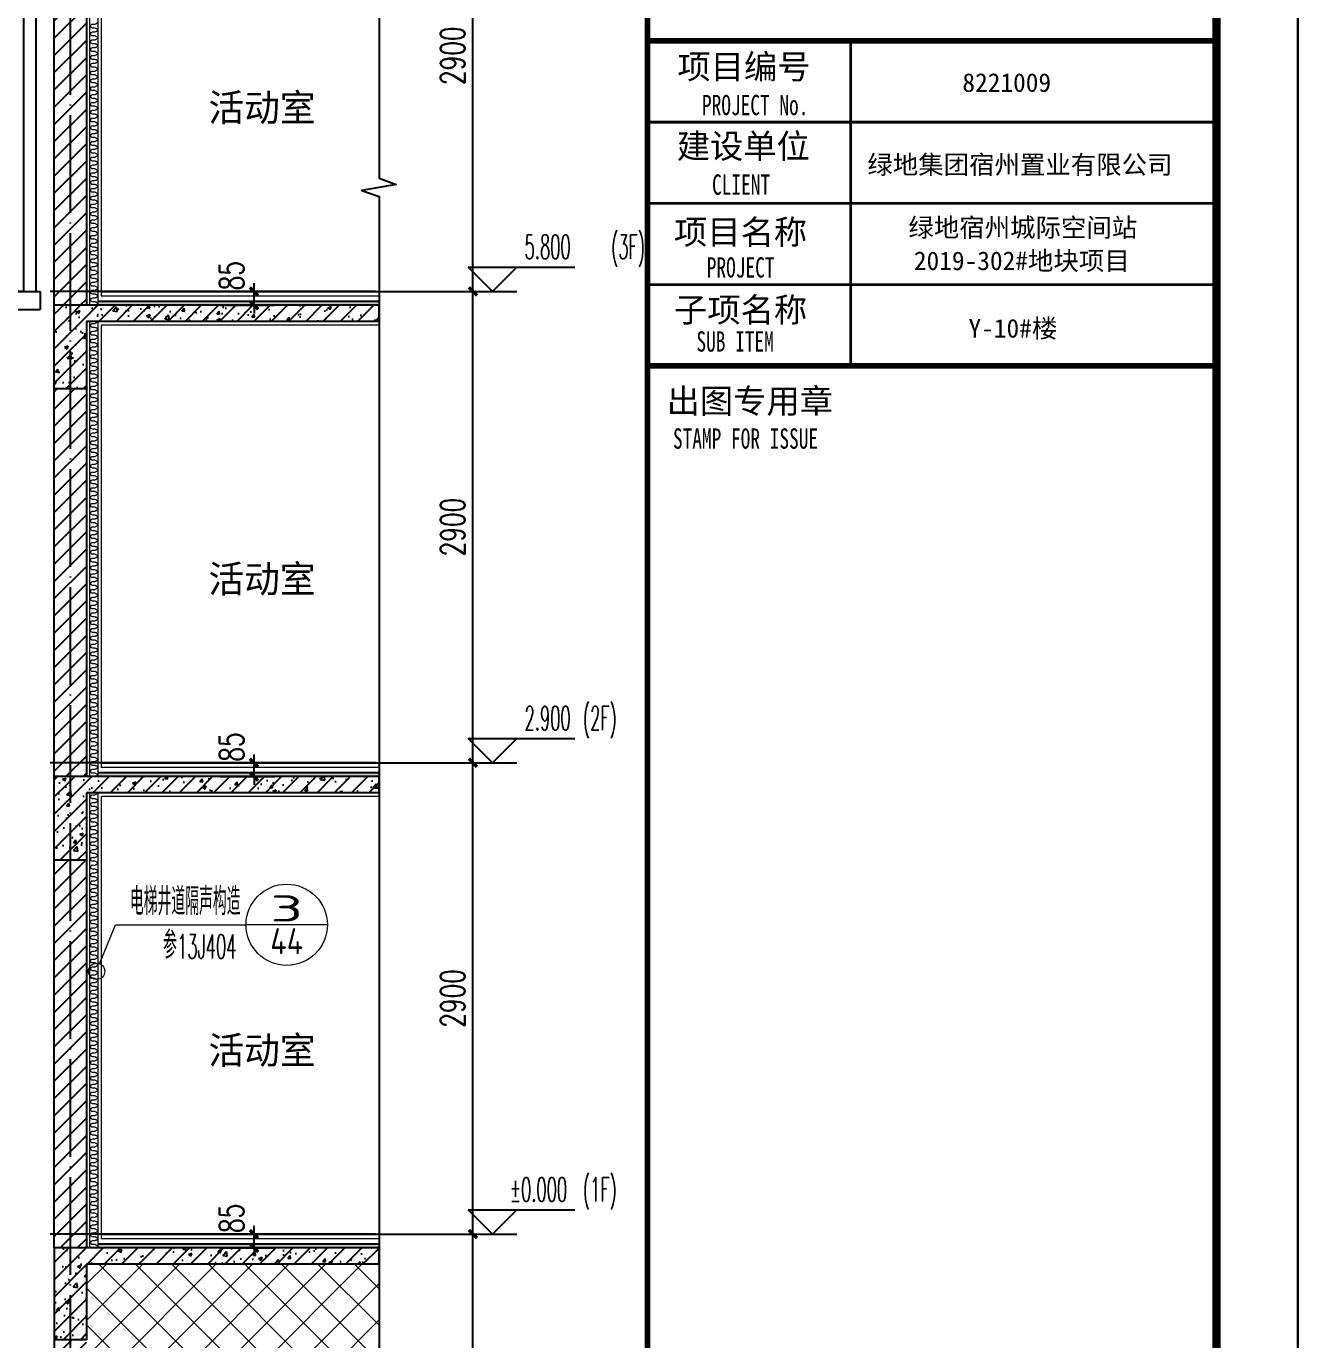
# Model space of a CAD drawing. Extents: x 393367 to 3005760, y 4998 to 826018.
# Drawn here: x 2832981 to 2840803, y 528020 to 536102 of the extents above; entities that cross this region are included whole.
import ezdxf
from ezdxf.enums import TextEntityAlignment as Align

# ---------------------------------------------------------------- set-up
doc = ezdxf.new("R2010")
doc.units = 0
doc.header["$LTSCALE"] = 1000
doc.linetypes.add('DOTE', pattern=[2.42, 2, -0.2, 0.02, -0.2])
doc.layers.get('0').update_dxf_attribs({"linetype": 'CONTINUOUS'})
doc.layers.get('Defpoints').update_dxf_attribs({"linetype": 'CONTINUOUS'})
for name, color, linetype in [('-TK', 7, 'CONTINUOUS'), ('DIM_ELEV', 3, 'CONTINUOUS'), ('DIM_SYMB', 3, 'CONTINUOUS'), ('DOTE', 8, 'DOTE'), ('PUB_DIM', 3, 'CONTINUOUS'), ('PUB_HATCH', 8, 'CONTINUOUS'), ('PUB_TEXT', 7, 'CONTINUOUS'), ('WALL', 130, 'CONTINUOUS'), ('图框', 7, 'CONTINUOUS'), ('图签文字', 4, 'CONTINUOUS'), ('看线', 251, 'CONTINUOUS'), ('立面-看线', 251, 'CONTINUOUS'), ('设备', 253, 'CONTINUOUS')]:
    doc.layers.add(name, color=color, linetype=linetype)
for name, color, linetype, lineweight in [('DIM_IDEN', 3, 'CONTINUOUS', 15), ('内粉刷', 37, 'CONTINUOUS', 9), ('图签', 147, 'CONTINUOUS', 18), ('填充', 251, 'CONTINUOUS', 5)]:
    doc.layers.add(name, color=color, linetype=linetype, lineweight=lineweight)
doc.layers.add('yichutu', color=7, linetype='CONTINUOUS', true_color=0xffffff, plot=False)
doc.styles.add('_TCH_DIM', font='simplex.shx', dxfattribs={"width": 0.65, "bigfont": 'gbcbig.shx'})
doc.styles.add('_TCH_DIM_T3', font='SIMPLEX', dxfattribs={"width": 0.705882, "bigfont": 'GBCBIG'})
doc.styles.add('STANDARD_T3', font='gbenor.shx', dxfattribs={"bigfont": 'gbcbig.shx'})
doc.styles.add('宋体', font='', dxfattribs={"height": 50})
doc.styles.add('建筑图签-1', font='simhei.ttf', dxfattribs={"width": 0.7})
doc.styles.get('宋体').set_extended_font_data('SimSun')
doc.dimstyles.new('_TCH_ARCH&&50', dxfattribs={"dimtxt": 148.75, "dimasz": 50, "dimexe": 125, "dimexo": 150, "dimgap": 50, "dimtad": 1, "dimdec": 0, "dimzin": 0, "dimdsep": 46, "dimtxsty": '_TCH_DIM_T3', "dimblk": 'ARCHTICK', "dimcen": 0.09, "dimclrt": 4, "dimazin": 2, "dimtfac": 1, "dimtdec": 0, "dimtix": 1, "dimtmove": 2, "dimatfit": 3, "dimfxl": 1, "dimtolj": 1, "dimtzin": 0, "dimarcsym": 0})
pattern_1 = [(45, (2420988.06, 621152.625), (-53.03303, 53.03303), [])]
pattern_2 = [(45, (2420988.06, 621098.77), (-53.033009, 53.033009), []), (50, (2420988.06, 621098.77), (215.178055, -18.82564), [22.5, -247.5]), (355, (2420988.06, 621098.77), (-41.6254, 225.65764), [18, -198]), (100.4514, (2421006, 621097.2), (173.55281, 206.83186), [19.12206, -210.34263]), (46.1842, (2420988.06, 621158.77), (320.17231, -49.6557), [33.75, -371.25]), (96.6356, (2421014.74, 621154.63), (280.39881, 292.23536), [28.68309, -315.5139]), (351.1842, (2420988.06, 621158.77), (280.39858, 292.23558), [27, -297]), (21, (2421018.06, 621143.77), (179.072116, -120.78567), [22.5, -247.5]), (326, (2421018.06, 621143.77), (72.9946, 217.54501), [18, -198]), (71.4514, (2421032.98, 621133.7), (252.06679, 96.75915), [19.12206, -210.34263]), (37.5, (2420988.06, 621098.77), (3.647957, 99.868156), [0, -195.6, 0, -201, 0, -198.75]), (7.5, (2420988.06, 621098.77), (78.92086, 118.323514), [0, -114.6, 0, -191.1, 0, -75.75]), (327.5, (2420921.16, 621098.77), (160.146731, -6.766462), [0, -75, 0, -234, 0, -310.5]), (317.5, (2420891.16, 621098.77), (174.95585, 30.031495), [0, -97.5, 0, -155.4, 0, -220.5])]

# ---------------------------------------------------------------- blocks, each defined once
blk = doc.blocks.new('A1')
blk.add_lwpolyline([(0, 59400), (0, 0), (84100, 0), (84100, 59400)], close=True)
at = {"const_width": 100}
blk.add_lwpolyline([(2500, 58400), (2500, 1000), (83100, 1000), (83100, 58400)], close=True, dxfattribs=at)
at = {"layer": '图框'}
for points, const_width in [([(76100, 1000), (76100, 58400)], 70), ([(76100, 36100), (83100, 36100)], 70), ([(76100, 36100), (83100, 36100)], 70), ([(78600, 32100), (78600, 36100)], 35), ([(76100, 35100), (83100, 35100)], 35), ([(76100, 34100), (83100, 34100)], 35), ([(76100, 33100), (83100, 33100)], 35), ([(83100, 32100), (76100, 32100)], 70)]:
    blk.add_lwpolyline(points, dxfattribs=dict(at, const_width=const_width))
at = {"layer": '图签', "color": 2, "style": '宋体'}
for s, height, p in [('8221009', 229.3, (79974, 35472)), ('绿地集团宿州置业有限公司', 229.34, (78805, 34462)), ('绿地宿州城际空间站', 229.3, (79310, 33688)), ('2019-302#地块项目', 229.34, (79377, 33279)), ('Y-10#楼', 229.3, (80049, 32448))]:
    blk.add_text(s, height=height, dxfattribs=at).set_placement(p)
at = {"layer": '图签文字', "color": 7, "style": '建筑图签-1'}
for s, p in [('项目编号', (76468, 35632)), ('建设单位', (76460, 34655)), ('项目名称', (76427, 33597)), ('子项名称', (76427, 32640)), ('出图专用章', (76336, 31518))]:
    blk.add_text(s, height=300, dxfattribs=at).set_placement(p)
at = {"layer": '图签文字', "style": '建筑图签-1', "width": 0.7}
for s, p in [('PROJECT No.', (76770, 35185, -1799)), ('CLIENT', (76894, 34206)), ('PROJECT', (76829, 33187)), ('SUB ITEM', (76702, 32276)), ('STAMP FOR ISSUE', (76413, 31081))]:
    blk.add_text(s, height=250, dxfattribs=at).set_placement(p)
blk = doc.blocks.new('$LinePat$保温层')
at = {"color": 0}
for p, q in [((24, -24), (24, -56)), ((72, -56), (72, -24))]:
    blk.add_line(p, q, dxfattribs=at)
for centre, start, end in [((96, -24), 90, 180), ((0, -24), 0, 90), ((48, -56), 180, 0)]:
    blk.add_arc(centre, 24, start, end, dxfattribs=at)
blk = doc.blocks.new('A$C3EC504A2')
at = {"layer": '设备', "color": 206}
for p, q in [((143.4, 1764), (-143.4, 1764)), ((-91.6, 1764), (-91.6, -1418.3)), ((82.9, 1764), (82.9, -1418.3)), ((82.9, 1764), (82.9, 1570.1)), ((-172.5, 1734.9), (-143, 1734.9)), ((-133, 1724.9), (-133, 1609.2)), ((132.9, 1724.9), (132.9, 1609.2)), ((172.5, 1734.9), (142.9, 1734.9)), ((-91.6, 1570.1), (-242.2, 1570.1)), ((-213.1, 1599.2), (-143, 1599.2)), ((242.2, 1570.1), (82.9, 1570.1)), ((213.1, 1599.2), (142.9, 1599.2)), ((-952.1, 1158.1), (-868.8, 1158.1)), ((-175, -1204.9), (-175, -869.8)), ((175, -1204.9), (175, -869.8)), ((300, -1037.9), (-300, -1037.9)), ((-959.6, -1298), (834.8, -1298)), ((-959.6, -1298), (-959.6, -1418.3)), ((834.8, -1298), (834.8, -1418.3)), ((-959.6, -1418.3), (834.8, -1418.3)), ((143.4, -1462), (-143.4, -1462)), ((-141.6, -1418.3), (-141.6, -1462)), ((-91.6, -1462), (-91.6, -1585.7)), ((82.9, -1462), (82.9, -1585.7)), ((132.9, -1418.3), (132.9, -1462)), ((-213.1, -1556.6), (-143, -1556.6)), ((-172.5, -1491.1), (-143, -1491.1)), ((-133, -1501.1), (-133, -1546.6)), ((132.9, -1501.1), (132.9, -1546.6)), ((172.5, -1491.1), (142.9, -1491.1)), ((213.1, -1556.6), (142.9, -1556.6)), ((242.2, -1585.7), (-242.2, -1585.7))]:
    blk.add_line(p, q, dxfattribs=at)
for points in [[(722.6, 1363.4), (722.6, 1158.1), (-868.8, 1158.1), (-868.8, 1363.4)], [(722.6, 1158.1), (722.6, -1298), (-959.6, -1298), (-959.6, 1158.1)]]:
    blk.add_lwpolyline(points, close=True, dxfattribs=at)
for points in [[(-959.6, 1158.1), (-892.8, 1158.1), (-892.8, -1298)], [(722.6, 1158.1), (805.8, 1158.1), (805.8, -1298)]]:
    blk.add_lwpolyline(points, dxfattribs=at)
for centre, radius, start, end in [((-143.4, 1734.9), 29.1, 90.00001, 180.00001), ((143.4, 1734.9), 29.1, 0.00001, 90.00001), ((-143, 1724.9), 10, 0.00001, 90.00001), ((142.9, 1724.9), 10, 90.00001, 180.00001), ((-213.1, 1570.1), 29.1, 90.00001, 180.00001), ((-143, 1609.2), 10, 270.00001, 0.00001), ((142.9, 1609.2), 10, 180.00001, 270.00001), ((213.1, 1570.1), 29.1, 0.00001, 90.00001), ((-143.4, -1491.1), 29.1, 90.00001, 180.00001), ((143.4, -1491.1), 29.1, 0.00001, 90.00001), ((-213.1, -1585.7), 29.1, 90.00001, 180.00001), ((-143, -1501.1), 10, 0.00001, 90.00001), ((-143, -1546.6), 10, 270.00001, 0.00001), ((142.9, -1501.1), 10, 90.00001, 180.00001), ((142.9, -1546.6), 10, 180.00001, 270.00001), ((213.1, -1585.7), 29.1, 0.00001, 90.00001)]:
    blk.add_arc(centre, radius, start, end, dxfattribs=at)
blk = doc.blocks.new('VCXVCVFCVFC')
at = {"layer": 'PUB_HATCH'}
h = blk.add_hatch(dxfattribs=at)
h.set_pattern_fill('普通砖', color=256, scale=30, style=0)
h.set_pattern_definition([(45, (0, 53.85), (-53.03303, 53.03303), [])])
h.paths.add_polyline_path([(1087359.6, 25480.1), (1087159.6, 25480.1), (1087159.6, 23095.1), (1087359.6, 23095.1)])
at = {"layer": 'WALL'}
for p, q in [((1087159.6, 25480.1), (1087159.6, 23095.1)), ((1087359.6, 25480.1), (1087359.6, 23095.1)), ((1087359.6, 23095.1), (1087159.6, 23095.1))]:
    blk.add_line(p, q, dxfattribs=at)
at = {"layer": '内粉刷'}
for p, q in [((1087380.6, 23095.2), (1087380.6, 25895.1)), ((1087430.6, 25895.1), (1087430.6, 23095.2))]:
    blk.add_line(p, q, dxfattribs=at)
blk.add_lwpolyline([(1087450.6, 25875.1), (1087450.6, 23150.1)], dxfattribs=at)
at = {"layer": '填充', "color": 252, "xscale": -0.5013020832264923, "yscale": 0.499999999874268, "zscale": 0.4999999998742679, "rotation": 269.9999999995265}
for p in [(1087425.6, 24788.2), (1087425.6, 24740.1), (1087425.6, 24692), (1087425.6, 24643.9), (1087425.6, 24595.7), (1087425.6, 24547.6), (1087425.6, 24499.5), (1087425.6, 24451.4), (1087425.6, 24403.2), (1087425.6, 24355.1), (1087425.6, 24307), (1087425.6, 24258.9), (1087425.6, 24210.7), (1087425.6, 24162.6), (1087425.6, 24114.5), (1087425.6, 24066.4), (1087425.6, 24018.2), (1087425.6, 23970.1), (1087425.6, 23922), (1087425.6, 23873.9), (1087425.6, 23825.7), (1087425.6, 23777.6), (1087425.6, 23729.5), (1087425.6, 23681.4), (1087425.6, 23633.2), (1087425.6, 23585.1), (1087425.6, 23537), (1087425.6, 23488.9), (1087425.6, 23440.7), (1087425.6, 23392.6), (1087425.6, 23344.5), (1087425.6, 23296.4), (1087425.6, 23248.2), (1087425.6, 23200.1), (1087425.6, 23152), (1087425.6, 23103.9)]:
    blk.add_blockref('$LinePat$保温层', p, dxfattribs=at)
blk = doc.blocks.new('_ArchTick')
at = {"color": 0, "linetype": 'ByBlock', "const_width": 0.4}
blk.add_lwpolyline([(-0.5, -0.5), (0.5, 0.5)], dxfattribs=at)
blk = doc.blocks.new('*D2363')
at = {"layer": 'Defpoints', "color": 0, "transparency": 16777216}
for p in [(2834023.8, 528670.3), (2834382.2, 528670.3), (2834023.8, 528585.4)]:
    blk.add_point(p, dxfattribs=at)
at = {"layer": 'PUB_DIM', "color": 0, "lineweight": -2, "transparency": 16777216}
for p, q in [((2834382.2, 528670.3), (2834382.2, 528720.3)), ((2834173.8, 528670.3), (2834507.2, 528670.3)), ((2834382.2, 528585.4), (2834382.2, 528670.3)), ((2834173.8, 528585.4), (2834507.2, 528585.4)), ((2834382.2, 528585.4), (2834382.2, 528535.4))]:
    blk.add_line(p, q, dxfattribs=at)
at = {"layer": 'PUB_DIM', "color": 0, "lineweight": -2, "transparency": 16777216, "xscale": 50, "yscale": 50, "zscale": 50}
for p, rotation in [((2834382.2, 528670.3), 270), ((2834382.2, 528585.4), 90)]:
    blk.add_blockref('_ArchTick', p, dxfattribs=dict(at, rotation=rotation))
at = {"layer": 'PUB_DIM', "color": 4, "transparency": 16777216, "insert": (2834244.7, 528767), "char_height": 148.75, "attachment_point": 5, "rotation": 90, "style": '_TCH_DIM_T3'}
blk.add_mtext('\\A1;85', dxfattribs=at)
blk = doc.blocks.new('*D2364')
at = {"layer": 'Defpoints', "color": 0, "transparency": 16777216}
for p in [(2834023.8, 531570.3), (2834382.2, 531570.3), (2834023.8, 531485.4)]:
    blk.add_point(p, dxfattribs=at)
at = {"layer": 'PUB_DIM', "color": 0, "lineweight": -2, "transparency": 16777216}
for p, q in [((2834382.2, 531570.3), (2834382.2, 531620.3)), ((2834173.8, 531570.3), (2834507.2, 531570.3)), ((2834382.2, 531485.4), (2834382.2, 531570.3)), ((2834173.8, 531485.4), (2834507.2, 531485.4)), ((2834382.2, 531485.4), (2834382.2, 531435.4))]:
    blk.add_line(p, q, dxfattribs=at)
at = {"layer": 'PUB_DIM', "color": 0, "lineweight": -2, "transparency": 16777216, "xscale": 50, "yscale": 50, "zscale": 50}
for p, rotation in [((2834382.2, 531570.3), 270), ((2834382.2, 531485.4), 90)]:
    blk.add_blockref('_ArchTick', p, dxfattribs=dict(at, rotation=rotation))
at = {"layer": 'PUB_DIM', "color": 4, "transparency": 16777216, "insert": (2834244.7, 531667), "char_height": 148.75, "attachment_point": 5, "rotation": 90, "style": '_TCH_DIM_T3'}
blk.add_mtext('\\A1;85', dxfattribs=at)
blk = doc.blocks.new('*D2365')
at = {"layer": 'Defpoints', "color": 0, "transparency": 16777216}
for p in [(2834023.8, 534470.3), (2834382.2, 534470.3), (2834023.8, 534385.4)]:
    blk.add_point(p, dxfattribs=at)
at = {"layer": 'PUB_DIM', "color": 0, "lineweight": -2, "transparency": 16777216}
for p, q in [((2834382.2, 534470.3), (2834382.2, 534520.3)), ((2834173.8, 534470.3), (2834507.2, 534470.3)), ((2834382.2, 534385.4), (2834382.2, 534470.3)), ((2834173.8, 534385.4), (2834507.2, 534385.4)), ((2834382.2, 534385.4), (2834382.2, 534335.4))]:
    blk.add_line(p, q, dxfattribs=at)
at = {"layer": 'PUB_DIM', "color": 0, "lineweight": -2, "transparency": 16777216, "xscale": 50, "yscale": 50, "zscale": 50}
for p, rotation in [((2834382.2, 534470.3), 270), ((2834382.2, 534385.4), 90)]:
    blk.add_blockref('_ArchTick', p, dxfattribs=dict(at, rotation=rotation))
at = {"layer": 'PUB_DIM', "color": 4, "transparency": 16777216, "insert": (2834244.7, 534567), "char_height": 148.75, "attachment_point": 5, "rotation": 90, "style": '_TCH_DIM_T3'}
blk.add_mtext('\\A1;85', dxfattribs=at)
blk = doc.blocks.new('*D2405')
at = {"layer": 'Defpoints', "color": 0, "transparency": 16777216}
for p in [(2835129, 528670.4), (2835729, 528670.4), (2835129, 523920.4)]:
    blk.add_point(p, dxfattribs=at)
at = {"layer": 'PUB_DIM', "color": 0, "lineweight": -2, "transparency": 16777216}
for p, q in [((2835279, 528670.4), (2835854, 528670.4)), ((2835729, 523920.4), (2835729, 528670.4)), ((2835279, 523920.4), (2835854, 523920.4))]:
    blk.add_line(p, q, dxfattribs=at)
at = {"layer": 'PUB_DIM', "color": 0, "lineweight": -2, "transparency": 16777216, "xscale": 50, "yscale": 50, "zscale": 50}
for p, rotation in [((2835729, 528670.4), 90), ((2835729, 523920.4), 270)]:
    blk.add_blockref('_ArchTick', p, dxfattribs=dict(at, rotation=rotation))
at = {"layer": 'PUB_DIM', "color": 4, "transparency": 16777216, "insert": (2835604.6, 526295.4), "char_height": 148.75, "attachment_point": 5, "rotation": 90, "style": '_TCH_DIM_T3'}
blk.add_mtext('\\A1;4750', dxfattribs=at)
blk = doc.blocks.new('*D2406')
at = {"layer": 'Defpoints', "color": 0, "transparency": 16777216}
for p in [(2835129, 531570.4), (2835729, 531570.4), (2835129, 528670.4)]:
    blk.add_point(p, dxfattribs=at)
at = {"layer": 'PUB_DIM', "color": 0, "lineweight": -2, "transparency": 16777216}
for p, q in [((2835279, 531570.4), (2835854, 531570.4)), ((2835729, 528670.4), (2835729, 531570.4)), ((2835279, 528670.4), (2835854, 528670.4))]:
    blk.add_line(p, q, dxfattribs=at)
at = {"layer": 'PUB_DIM', "color": 0, "lineweight": -2, "transparency": 16777216, "xscale": 50, "yscale": 50, "zscale": 50}
for p, rotation in [((2835729, 531570.4), 90), ((2835729, 528670.4), 270)]:
    blk.add_blockref('_ArchTick', p, dxfattribs=dict(at, rotation=rotation))
at = {"layer": 'PUB_DIM', "color": 4, "transparency": 16777216, "insert": (2835604.6, 530120.4), "char_height": 148.75, "attachment_point": 5, "rotation": 90, "style": '_TCH_DIM_T3'}
blk.add_mtext('\\A1;2900', dxfattribs=at)
blk = doc.blocks.new('*D2407')
at = {"layer": 'Defpoints', "color": 0, "transparency": 16777216}
for p in [(2835129, 534470.4), (2835729, 534470.4), (2835129, 531570.4)]:
    blk.add_point(p, dxfattribs=at)
at = {"layer": 'PUB_DIM', "color": 0, "lineweight": -2, "transparency": 16777216}
for p, q in [((2835279, 534470.4), (2835854, 534470.4)), ((2835729, 531570.4), (2835729, 534470.4)), ((2835279, 531570.4), (2835854, 531570.4))]:
    blk.add_line(p, q, dxfattribs=at)
at = {"layer": 'PUB_DIM', "color": 0, "lineweight": -2, "transparency": 16777216, "xscale": 50, "yscale": 50, "zscale": 50}
for p, rotation in [((2835729, 534470.4), 90), ((2835729, 531570.4), 270)]:
    blk.add_blockref('_ArchTick', p, dxfattribs=dict(at, rotation=rotation))
at = {"layer": 'PUB_DIM', "color": 4, "transparency": 16777216, "insert": (2835604.6, 533020.4), "char_height": 148.75, "attachment_point": 5, "rotation": 90, "style": '_TCH_DIM_T3'}
blk.add_mtext('\\A1;2900', dxfattribs=at)
blk = doc.blocks.new('*D2408')
at = {"layer": 'Defpoints', "color": 0, "transparency": 16777216}
for p in [(2835129, 537370.4), (2835729, 537370.4), (2835129, 534470.4)]:
    blk.add_point(p, dxfattribs=at)
at = {"layer": 'PUB_DIM', "color": 0, "lineweight": -2, "transparency": 16777216}
for p, q in [((2835279, 537370.4), (2835854, 537370.4)), ((2835729, 534470.4), (2835729, 537370.4)), ((2835279, 534470.4), (2835854, 534470.4))]:
    blk.add_line(p, q, dxfattribs=at)
at = {"layer": 'PUB_DIM', "color": 0, "lineweight": -2, "transparency": 16777216, "xscale": 50, "yscale": 50, "zscale": 50}
for p, rotation in [((2835729, 537370.4), 90), ((2835729, 534470.4), 270)]:
    blk.add_blockref('_ArchTick', p, dxfattribs=dict(at, rotation=rotation))
at = {"layer": 'PUB_DIM', "color": 4, "transparency": 16777216, "insert": (2835604.6, 535920.4), "char_height": 148.75, "attachment_point": 5, "rotation": 90, "style": '_TCH_DIM_T3'}
blk.add_mtext('\\A1;2900', dxfattribs=at)
blk = doc.blocks.new('yct-841-594-42050-29700-50-1000')
at = {"layer": 'yichutu', "color": 7, "true_color": 0xffffff}
blk.add_lwpolyline([(0, 0), (0, 29700), (42050, 29700), (42050, 0)], close=True, dxfattribs=at)

msp = doc.modelspace()

# ---------------------------------------------------------------- hatches: boundary and pattern name
at = {"layer": 'PUB_HATCH'}
h = msp.add_hatch(dxfattribs=at)
h.set_pattern_fill('钢筋混凝土', color=256, scale=30, style=0)
h.set_pattern_definition(pattern_2)
h.paths.add_polyline_path([(2835151.46217, 534385.3555), (2833151.37828, 534385.3555), (2833351.37835, 534285.3555), (2835151.46217, 534285.3555)])
h = msp.add_hatch(dxfattribs=at)
h.set_pattern_fill('钢筋混凝土', color=256, scale=30, style=0)
h.set_pattern_definition(pattern_2)
h.paths.add_polyline_path([(2833351.37835, 534285.3555), (2833151.37828, 534385.3555), (2833151.37866, 533870.3534), (2833351.37866, 533870.35355)])
h = msp.add_hatch(dxfattribs=at)
h.set_pattern_fill('普通砖', color=256, scale=30, style=0)
h.set_pattern_definition(pattern_1)
h.paths.add_polyline_path([(2833351.37868, 533870.35557), (2833151.37868, 533870.35543), (2833151.3804, 531485.3555), (2833351.3804, 531485.3555)])
h = msp.add_hatch(dxfattribs=at)
h.set_pattern_fill('钢筋混凝土', color=256, scale=30, style=0)
h.set_pattern_definition(pattern_2)
h.paths.add_polyline_path([(2835151.46641, 531485.3555), (2833151.38252, 531485.3555), (2833351.38259, 531385.3555), (2835151.46641, 531385.3555)])
h = msp.add_hatch(dxfattribs=at)
h.set_pattern_fill('钢筋混凝土', color=256, scale=30, style=0)
h.set_pattern_definition(pattern_2)
h.paths.add_polyline_path([(2833351.38259, 531385.3555), (2833151.38252, 531485.3555), (2833151.38289, 530970.3534), (2833351.38289, 530970.35355)])
h = msp.add_hatch(dxfattribs=at)
h.set_pattern_fill('普通砖', color=256, scale=30, style=0)
h.set_pattern_definition(pattern_1)
h.paths.add_polyline_path([(2833351.38291, 530970.35557), (2833151.38291, 530970.35543), (2833151.38464, 528585.35543), (2833351.38464, 528585.3555)])
h = msp.add_hatch(dxfattribs=at)
h.set_pattern_fill('钢筋混凝土', color=256, scale=30, style=0)
h.set_pattern_definition(pattern_2)
h.paths.add_polyline_path([(2833352.37094, 528485.3555), (2833152.37144, 528585.3555), (2833152.36864, 528020.40691), (2833352.36864, 528020.40592)])
h = msp.add_hatch(dxfattribs=at)
h.set_pattern_fill('钢筋混凝土', color=256, scale=30, style=0)
h.set_pattern_definition(pattern_2)
h.paths.add_polyline_path([(2835151.43539, 528585.3555), (2833152.37144, 528585.3555), (2833352.37094, 528485.3555), (2835151.43539, 528485.3555)])
h = msp.add_hatch(dxfattribs=at)
h.set_pattern_fill('普通砖', color=256, scale=30, style=0)
h.set_pattern_definition(pattern_1)
h.paths.add_polyline_path([(2833352.36864, 528020.40562), (2833152.36864, 528020.40721), (2833152.33518, 523820.3563), (2833352.33518, 523820.3555)])
at = {"layer": '填充'}
h = msp.add_hatch(dxfattribs=at)
h.set_pattern_fill('ANSI37', color=196, scale=100, style=0)
h.set_pattern_definition([(45, (1535018.51, 19169.57), (-112.253202, 112.253202), []), (135, (1535018.51, 19169.57), (-112.253202, -112.253202), [])])
h.paths.add_polyline_path([(2835151.43612, 523920.35014), (2835151.43539, 528485.35545), (2833352.37094, 528485.3555), (2833352.37093, 528485.3555), (2833352.37166, 523920.35014)])
at = {"layer": '立面-看线'}
h = msp.add_hatch(dxfattribs=at)
h.set_pattern_fill('HONEY', color=256, scale=7)
h.set_pattern_definition([(0, (2030510.289, 149023.403), (16.66875, 9.623705), [11.1125, -22.225]), (120, (2030510.289, 149023.403), (-16.66874801, 9.62370845), [11.1125, -22.225]), (60, (2030510.289, 149023.403), (1.99e-06, 19.24741345), [-22.225, 11.1125])])
h.paths.add_polyline_path([(2833422.36472, 534410.3555), (2833422.36472, 534385.3555), (2835151.46217, 534385.3555), (2835151.46217, 534410.3555)])
h = msp.add_hatch(dxfattribs=at)
h.set_pattern_fill('HONEY', color=256, scale=7)
h.set_pattern_definition([(0, (2030510.293, 146123.403), (16.66875, 9.623705), [11.1125, -22.225]), (120, (2030510.293, 146123.403), (-16.66874801, 9.62370845), [11.1125, -22.225]), (60, (2030510.293, 146123.403), (1.99e-06, 19.24741345), [-22.225, 11.1125])])
h.paths.add_polyline_path([(2833422.36895, 531510.3555), (2833422.36895, 531485.3555), (2835151.46641, 531485.3555), (2835151.46641, 531510.3555)])
h = msp.add_hatch(dxfattribs=at)
h.set_pattern_fill('HONEY', color=256, scale=7)
h.set_pattern_definition([(0, (2030510.262, 143223.403), (16.66875, 9.623705), [11.1125, -22.225]), (120, (2030510.262, 143223.403), (-16.66874801, 9.62370845), [11.1125, -22.225]), (60, (2030510.262, 143223.403), (1.99e-06, 19.24741345), [-22.225, 11.1125])])
h.paths.add_polyline_path([(2833422.36895, 528610.3555), (2833422.36895, 528585.3555), (2835151.43539, 528585.3555), (2835151.43539, 528610.3555)])

# ---------------------------------------------------------------- linework, layer by layer
at = {"layer": 'DIM_ELEV'}
for p, q in [((2835849.81328, 534470.3555), (2835699.81328, 534620.3555)), ((2835699.81328, 534620.3555), (2836355.81328, 534620.3555)), ((2835849.81328, 534470.3555), (2835999.81328, 534620.3555)), ((2835155.61679, 534470.3555), (2835999.81328, 534470.3555)), ((2835849.81328, 531570.3555), (2835699.81328, 531720.3555)), ((2835699.81328, 531720.3555), (2836355.81328, 531720.3555)), ((2835849.81328, 531570.3555), (2835999.81328, 531720.3555)), ((2835155.61679, 531570.3555), (2835999.81328, 531570.3555)), ((2835849.81328, 528670.3555), (2835699.81328, 528820.3555)), ((2835699.81328, 528820.3555), (2836355.81328, 528820.3555)), ((2835849.81328, 528670.3555), (2835999.81328, 528820.3555)), ((2835155.61679, 528670.3555), (2835999.81328, 528670.3555))]:
    msp.add_line(p, q, dxfattribs=at)
at = {"layer": 'DIM_IDEN', "color": 3}
for p, q in [((2833432.62255, 530333.5027), (2833529.42179, 530573.40701)), ((2833529.42179, 530573.40701), (2834333.29686, 530573.40701)), ((2834833.29686, 530573.40701), (2834333.29686, 530573.40701))]:
    msp.add_line(p, q, dxfattribs=at)
for centre, radius in [((2834583.29686, 530573.40701), 250), ((2833413.85423, 530286.98788), 50.15853)]:
    msp.add_circle(centre, radius, dxfattribs=at)
at = {"layer": 'DIM_SYMB'}
msp.add_lwpolyline([(2835151.43539, 547170.35552), (2835151.43539, 535167.21654), (2835256.43539, 535128.99967), (2835046.43539, 535091.971), (2835151.43539, 535054.71654), (2835151.43539, 523051.57756)], dxfattribs=at)
at = {"layer": 'DOTE', "linetype": 'DOTE', "ltscale": 0.3}
msp.add_line((2833251.37106, 547170.35552), (2833251.39037, 520593.35538), dxfattribs=at)
at = {"layer": 'DOTE', "linetype": 'DOTE'}
for p, q in [((2835129.01778, 534470.3555), (2820961.59394, 534470.3555)), ((2835129.01778, 531570.3555), (2820961.59394, 531570.3555)), ((2835129.01778, 528670.3555), (2820961.59394, 528670.3555))]:
    msp.add_line(p, q, dxfattribs=at)
at = {"layer": 'PUB_HATCH', "color": 215, "true_color": 0xa953a0}
for p, q in [((2833422.36472, 534410.3555), (2835151.46217, 534410.3555)), ((2833422.36895, 531510.3555), (2835151.46641, 531510.3555)), ((2833422.36895, 528610.3555), (2835151.43539, 528610.3555))]:
    msp.add_line(p, q, dxfattribs=at)
at = {"layer": 'WALL'}
for p, q in [((2835151.46217, 534385.3555), (2833151.37828, 534385.3555)), ((2833151.37828, 534385.3555), (2833151.37866, 533870.3534)), ((2835151.46217, 534285.3555), (2835151.46217, 534385.3555)), ((2835151.46217, 534285.3555), (2833351.37835, 534285.3555)), ((2833351.37835, 534285.3555), (2833351.37866, 533870.35355)), ((2833351.37866, 533870.35355), (2833151.37866, 533870.3534)), ((2833151.37868, 533870.35543), (2833151.3804, 531485.3555)), ((2833351.37868, 533870.35557), (2833351.3804, 531485.3555)), ((2835151.46641, 531485.3555), (2833151.38252, 531485.3555)), ((2833151.38252, 531485.3555), (2833151.38289, 530970.3534)), ((2835151.46641, 531385.3555), (2835151.46641, 531485.3555)), ((2835151.46641, 531385.3555), (2833351.38259, 531385.3555)), ((2833351.38259, 531385.3555), (2833351.38289, 530970.35355)), ((2833351.38289, 530970.35355), (2833151.38289, 530970.3534)), ((2833151.38291, 530970.35543), (2833151.38464, 528585.35543)), ((2833351.38291, 530970.35557), (2833351.38464, 528585.3555)), ((2833152.37144, 528585.3555), (2833152.36864, 528020.40691)), ((2835151.43539, 528585.3555), (2833152.37144, 528585.3555)), ((2835151.43539, 528485.3555), (2835151.43539, 528585.3555)), ((2833352.37094, 528485.3555), (2833352.36864, 528020.40592)), ((2835151.43539, 528485.3555), (2833352.37094, 528485.3555)), ((2833152.36864, 528020.40721), (2833152.33518, 523820.3563)), ((2833352.36864, 528020.40592), (2833152.36864, 528020.40691))]:
    msp.add_line(p, q, dxfattribs=at)
at = {"layer": '内粉刷'}
for p, q in [((2833372.36472, 531485.39456), (2833372.36472, 534285.3555)), ((2833422.36472, 534285.3555), (2833422.36472, 531485.39456)), ((2833442.36472, 534265.3555), (2835151.46217, 534265.3555)), ((2833372.36895, 528585.39456), (2833372.36895, 531385.3555)), ((2833422.36895, 531385.3555), (2833422.36895, 528585.39456)), ((2833442.36895, 531365.3555), (2835151.46641, 531365.3555))]:
    msp.add_line(p, q, dxfattribs=at)
for points in [[(2835151.46217, 534440.3555), (2833442.36472, 534440.3555)], [(2833442.36472, 534265.3555), (2833442.36472, 531540.3555)], [(2835151.46641, 531540.3555), (2833442.36895, 531540.3555)], [(2833442.36895, 531365.3555), (2833442.36895, 528640.3555)], [(2835151.43539, 528640.3555), (2833442.36895, 528640.3555)]]:
    msp.add_lwpolyline(points, dxfattribs=at)
at = {"layer": '看线', "color": 32}
for p, q in [((2833442.36472, 534470.3555), (2835151.46217, 534470.3555)), ((2833442.36895, 531570.3555), (2835151.46641, 531570.3555)), ((2833442.33794, 528670.3555), (2835151.43539, 528670.3555))]:
    msp.add_line(p, q, dxfattribs=at)

# ---------------------------------------------------------------- block references
at = {"layer": '-TK', "xscale": 0.5, "yscale": 0.5, "zscale": 0.5}
msp.add_blockref('A1', (2798752.93768, 517962.12225), dxfattribs=at)
msp.add_blockref('VCXVCVFCVFC', (1745991.68214, 511290.40744))
at = {"xscale": 0.9285492282360792, "yscale": 0.9285492283524945, "zscale": 0.9285492283842308}
msp.add_blockref('A$C3EC504A2', (2832292.46799, 535675.61098), dxfattribs=at)
at = {"layer": 'yichutu'}
msp.add_blockref('yct-841-594-42050-29700-50-1000', (2798752.93768, 517962.12225), dxfattribs=at)
at = {"layer": '填充', "color": 252, "xscale": -0.5013020832557231, "yscale": 0.4999999998835847, "zscale": 0.4999999998742679, "rotation": 270}
for p in [(2833417.36472, 534237.2305), (2833417.36472, 534189.1055), (2833417.36472, 534140.9805), (2833417.36472, 534092.8555), (2833417.36472, 534044.7305), (2833417.36472, 533996.6055), (2833417.36472, 533948.4805), (2833417.36472, 533900.3555), (2833417.36472, 533852.2305), (2833417.36472, 533804.1055), (2833417.36472, 533755.9805), (2833417.36472, 533707.8555), (2833417.36472, 533659.7305), (2833417.36472, 533611.6055), (2833417.36472, 533563.4805), (2833417.36472, 533515.3555), (2833417.36472, 533467.2305), (2833417.36472, 533419.1055), (2833417.36472, 533370.9805), (2833417.36472, 533322.8555), (2833417.36472, 533274.7305), (2833417.36472, 533226.6055), (2833417.36472, 533178.4805), (2833417.36472, 533130.3555), (2833417.36472, 533082.2305), (2833417.36472, 533034.1055), (2833417.36472, 532985.9805), (2833417.36472, 532937.8555), (2833417.36472, 532889.7305), (2833417.36472, 532841.6055), (2833417.36472, 532793.4805), (2833417.36472, 532745.3555), (2833417.36472, 532697.2305), (2833417.36472, 532649.1055), (2833417.36472, 532600.9805), (2833417.36472, 532552.8555), (2833417.36472, 532504.7305), (2833417.36472, 532456.6055), (2833417.36472, 532408.4805), (2833417.36472, 532360.3555), (2833417.36472, 532312.2305), (2833417.36472, 532264.1055), (2833417.36472, 532215.9805), (2833417.36472, 532167.8555), (2833417.36472, 532119.7305), (2833417.36472, 532071.6055), (2833417.36472, 532023.4805), (2833417.36472, 531975.3555), (2833417.36472, 531927.2305), (2833417.36472, 531879.1055), (2833417.36472, 531830.9805), (2833417.36472, 531782.8555), (2833417.36472, 531734.7305), (2833417.36472, 531686.6055), (2833417.36472, 531638.4805), (2833417.36472, 531590.3555), (2833417.36472, 531542.2305), (2833417.36472, 531494.1055), (2833417.36895, 531337.2305), (2833417.36895, 531289.1055), (2833417.36895, 531240.9805), (2833417.36895, 531192.8555), (2833417.36895, 531144.7305), (2833417.36895, 531096.6055), (2833417.36895, 531048.4805), (2833417.36895, 531000.3555), (2833417.36895, 530952.2305), (2833417.36895, 530904.1055), (2833417.36895, 530855.9805), (2833417.36895, 530807.8555), (2833417.36895, 530759.7305), (2833417.36895, 530711.6055), (2833417.36895, 530663.4805), (2833417.36895, 530615.3555), (2833417.36895, 530567.2305), (2833417.36895, 530519.1055), (2833417.36895, 530470.9805), (2833417.36895, 530422.8555), (2833417.36895, 530374.7305), (2833417.36895, 530326.6055), (2833417.36895, 530278.4805), (2833417.36895, 530230.3555), (2833417.36895, 530182.2305), (2833417.36895, 530134.1055), (2833417.36895, 530085.9805), (2833417.36895, 530037.8555), (2833417.36895, 529989.7305), (2833417.36895, 529941.6055), (2833417.36895, 529893.4805), (2833417.36895, 529845.3555), (2833417.36895, 529797.2305), (2833417.36895, 529749.1055), (2833417.36895, 529700.9805), (2833417.36895, 529652.8555), (2833417.36895, 529604.7305), (2833417.36895, 529556.6055), (2833417.36895, 529508.4805), (2833417.36895, 529460.3555), (2833417.36895, 529412.2305), (2833417.36895, 529364.1055), (2833417.36895, 529315.9805), (2833417.36895, 529267.8555), (2833417.36895, 529219.7305), (2833417.36895, 529171.6055), (2833417.36895, 529123.4805), (2833417.36895, 529075.3555), (2833417.36895, 529027.2305), (2833417.36895, 528979.1055), (2833417.36895, 528930.9805), (2833417.36895, 528882.8555), (2833417.36895, 528834.7305), (2833417.36895, 528786.6055), (2833417.36895, 528738.4805), (2833417.36895, 528690.3555), (2833417.36895, 528642.2305), (2833417.36895, 528594.1055)]:
    msp.add_blockref('$LinePat$保温层', p, dxfattribs=at)

# ---------------------------------------------------------------- texts
at = {"layer": 'PUB_TEXT'}
for p in [(2834102.23461, 535516.94195), (2834102.23461, 532616.94195), (2834102.23461, 529716.94195)]:
    msp.add_text('活动室', height=168.794326, dxfattribs=at).set_placement(p)
at = {"layer": 'PUB_TEXT', "style": '_TCH_DIM', "width": 0.494118}
for s, p in [('(3F)', (2836579.21427, 534670.4055)), ('5.800', (2836046.81328, 534670.4055)), ('2.900', (2836046.81328, 531770.4055)), ('(2F)', (2836405.81328, 531770.4055)), ('%%P0.000', (2835955.81328, 528870.4055)), ('(1F)', (2836405.81328, 528870.4055))]:
    msp.add_text(s, height=148.75, dxfattribs=at).set_placement(p)
at = {"layer": 'PUB_TEXT', "color": 3, "style": '_TCH_DIM'}
for s, height, width, p in [('电梯井道隔声构造', 168.794326, 0.7, (2833618.6192, 530632.76552)), ('参', 168.79433, 0.7, (2833822.73622, 530365.11233)), ('13J404', 148.75, 0.494118, (2833908.74686, 530365.11233))]:
    msp.add_text(s, height=height, dxfattribs=dict(at, width=width)).set_placement(p)
at = {"layer": 'PUB_TEXT', "color": 3, "style": 'STANDARD_T3'}
for s, height, width, p, p2 in [('3', 160.99689, 2.536263, (2834482.6738, 530593.53163), (2834683.91992, 530593.53163)), ('44', 160.996894, 1.034483, (2834482.6738, 530392.28551), (2834683.91992, 530392.28551))]:
    msp.add_text(s, height=height, dxfattribs=dict(at, width=width)).set_placement(p, p2, align=Align.FIT)

# ---------------------------------------------------------------- dimensions: what is measured, and where the dimension line sits
at = {"layer": 'PUB_DIM'}
for p1, p2, picture, middle in [((2835129.01778, 534470.3555), (2835129.01778, 537370.3555), '*D2408', (2835604.64278, 535920.3555)), ((2835129.01778, 531570.3555), (2835129.01778, 534470.3555), '*D2407', (2835604.64278, 533020.3555)), ((2835129.01778, 528670.3555), (2835129.01778, 531570.3555), '*D2406', (2835604.64278, 530120.3555)), ((2835129.01778, 523920.3555), (2835129.01778, 528670.3555), '*D2405', (2835604.64278, 526295.3555))]:
    dim = msp.add_aligned_dim(p1=p1, p2=p2, distance=-600, dimstyle='_TCH_ARCH&&50', dxfattribs=at)
    dim.commit()
    dim.dimension.update_dxf_attribs({"geometry": picture, "text_midpoint": middle})
for base, p1, p2, picture, middle in [((2834382.16305, 534470.33646), (2834023.75601, 534385.3555), (2834023.75601, 534470.33646), '*D2365', (2834244.66305, 534567.04216)), ((2834382.16305, 531570.33646), (2834023.75601, 531485.3555), (2834023.75601, 531570.33646), '*D2364', (2834244.66305, 531667.04216)), ((2834382.16305, 528670.33646), (2834023.75601, 528585.3555), (2834023.75601, 528670.33646), '*D2363', (2834244.66305, 528767.04216))]:
    dim = msp.add_linear_dim(base=base, p1=p1, p2=p2, angle=90, dimstyle='_TCH_ARCH&&50', dxfattribs=at)
    dim.commit()
    dim.dimension.update_dxf_attribs({"geometry": picture, "text_midpoint": middle, "dimtype": 161})

doc.saveas('drawing.dxf')
